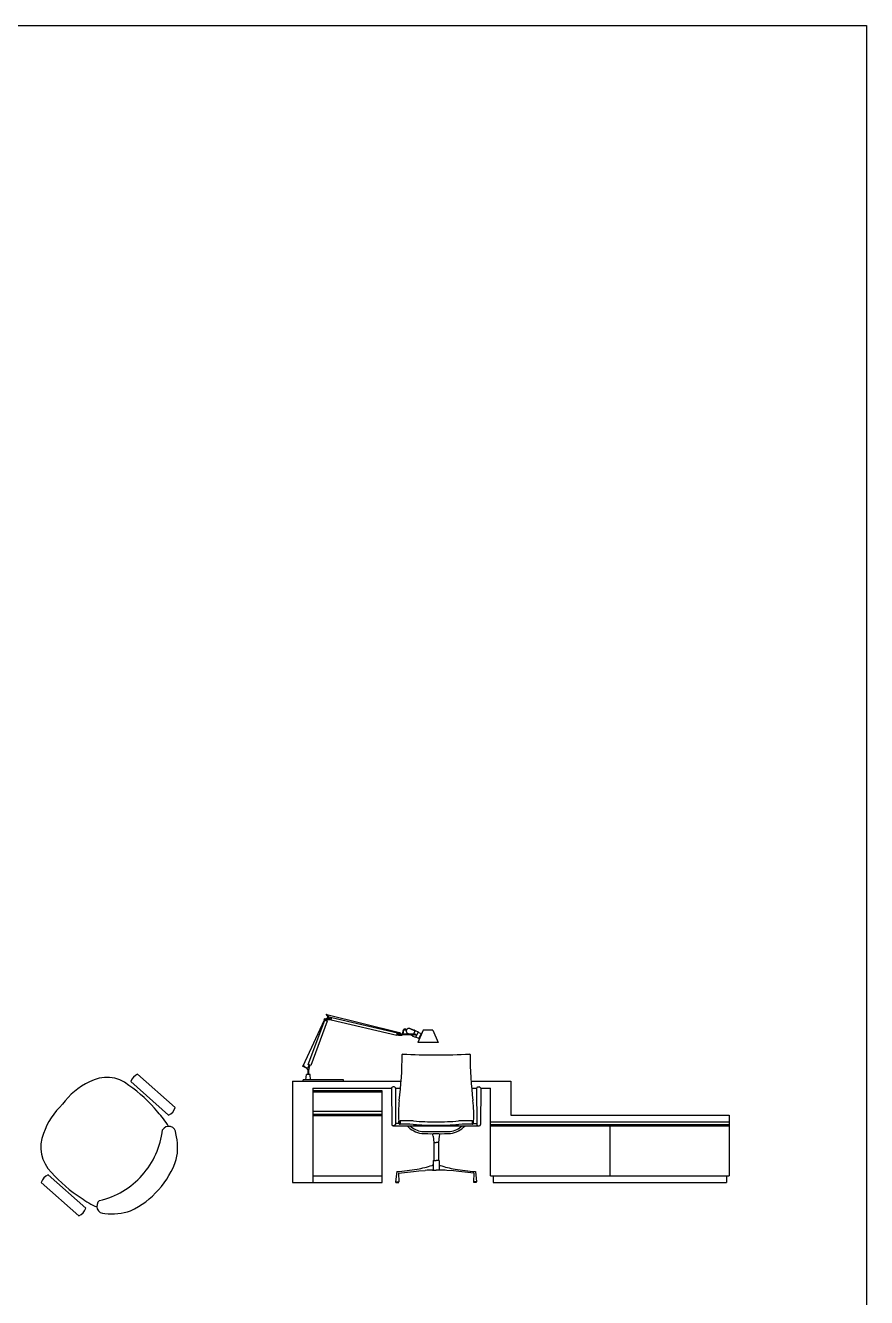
# Model space of a CAD drawing. Header units: millimetres. Extents: x 1147 to 1684, y 1086 to 1492.
# Drawn here: x 1559.8 to 1684.4, y 1274.8 to 1463.2 of the extents above; entities that cross this region are included whole.
import ezdxf

# ---------------------------------------------------------------- set-up
doc = ezdxf.new("R2010")
doc.units = ezdxf.units.MM

# ---------------------------------------------------------------- blocks, each defined once
blk = doc.blocks.new('A$C559C0E9E')
for p, q in [((252.7, 1247.4), (248.8, 1244.3)), ((248.8, 1244.3), (263, 1226.2)), ((267.2, 1229), (252.7, 1247.4)), ((255.2, 1244.2), (792.2, 1110.5)), ((255.6, 1244.7), (256.4, 1244.7)), ((255.6, 1243.6), (255.6, 1244.7)), ((256.4, 1244.7), (256.4, 1242.6)), ((271, 1226.7), (291.2, 1221.7)), ((79.8, 863.2), (236.5, 1205.1)), ((117.2, 873.5), (239.5, 1201.5)), ((258.2, 1194.5), (135.9, 866.5)), ((239.5, 1201.5), (258.2, 1194.5)), ((241.5, 1202.2), (241, 1200.9)), ((246, 1211.7), (262.9, 1222.5)), ((246.1, 1199), (248.8, 1206.4)), ((248.8, 1206.4), (270.9, 1220.5)), ((249.9, 1198.2), (249.7, 1197.7)), ((250.1, 1198.6), (249.9, 1198.2)), ((250.3, 1199.1), (250.1, 1198.6)), ((250.5, 1199.4), (250.3, 1199.1)), ((250.6, 1199.8), (250.5, 1199.4)), ((250.8, 1200.1), (250.6, 1199.8)), ((251, 1200.4), (250.8, 1200.1)), ((251.1, 1200.6), (251, 1200.4)), ((251.3, 1200.8), (251.1, 1200.6)), ((251.4, 1201), (251.3, 1200.8)), ((251.5, 1201.2), (251.4, 1201)), ((251.6, 1201.3), (251.5, 1201.2)), ((251.8, 1201.5), (251.6, 1201.3)), ((251.9, 1201.6), (251.8, 1201.5)), ((252, 1201.8), (251.9, 1201.7)), ((251.9, 1201.7), (251.9, 1201.6)), ((252.1, 1201.9), (252, 1201.8)), ((252.2, 1202.1), (252.1, 1201.9)), ((252.3, 1202.2), (252.2, 1202.1)), ((252.4, 1202.3), (252.3, 1202.2)), ((252.5, 1202.5), (252.4, 1202.3)), ((252.6, 1202.8), (252.5, 1202.7)), ((252.5, 1202.7), (252.5, 1202.5)), ((252.6, 1197), (252.5, 1196.6)), ((252.8, 1203), (252.6, 1202.8)), ((252.8, 1197.4), (252.6, 1197)), ((252.9, 1203.2), (252.8, 1203)), ((253, 1197.7), (252.8, 1197.4)), ((253, 1203.4), (252.9, 1203.2)), ((253.1, 1203.6), (253, 1203.4)), ((253.1, 1198), (253, 1197.7)), ((253.2, 1203.8), (253.1, 1203.6)), ((253.2, 1198.3), (253.1, 1198)), ((253.4, 1204), (253.2, 1203.8)), ((253.4, 1198.6), (253.2, 1198.3)), ((253.5, 1204.2), (253.4, 1204)), ((253.5, 1198.8), (253.4, 1198.6)), ((253.7, 1204.4), (253.5, 1204.2)), ((253.6, 1199), (253.5, 1198.8)), ((253.8, 1199.1), (253.6, 1199)), ((253.8, 1204.6), (253.7, 1204.4)), ((254, 1204.8), (253.8, 1204.6)), ((253.9, 1199.3), (253.8, 1199.1)), ((254, 1199.4), (253.9, 1199.3)), ((254.2, 1205), (254, 1204.8)), ((254.1, 1199.6), (254, 1199.4)), ((254.2, 1199.7), (254.1, 1199.6)), ((254.4, 1205.1), (254.2, 1205)), ((254.3, 1199.8), (254.2, 1199.7)), ((254.4, 1200), (254.3, 1199.8)), ((254.5, 1205.3), (254.4, 1205.1)), ((254.5, 1200.1), (254.4, 1200)), ((254.7, 1205.5), (254.5, 1205.3)), ((254.6, 1200.2), (254.5, 1200.1)), ((254.7, 1200.3), (254.6, 1200.2)), ((254.9, 1205.6), (254.7, 1205.5)), ((254.8, 1200.5), (254.7, 1200.3)), ((254.9, 1200.8), (254.8, 1200.6)), ((254.8, 1200.6), (254.8, 1200.5)), ((255.1, 1205.8), (254.9, 1205.6)), ((255, 1200.9), (254.9, 1200.8)), ((255.1, 1201.1), (255, 1200.9)), ((255.2, 1205.9), (255.1, 1205.8)), ((255.2, 1201.3), (255.1, 1201.1)), ((255.4, 1206), (255.2, 1205.9)), ((255.3, 1201.4), (255.2, 1201.3)), ((255.4, 1201.6), (255.3, 1201.4)), ((255.6, 1206.1), (255.4, 1206)), ((255.5, 1201.8), (255.4, 1201.6)), ((255.6, 1202), (255.5, 1201.8)), ((255.7, 1206.2), (255.6, 1206.1)), ((255.7, 1202.1), (255.6, 1202)), ((255.9, 1206.3), (255.7, 1206.2)), ((255.8, 1202.3), (255.7, 1202.1)), ((255.9, 1202.4), (255.8, 1202.3)), ((256, 1206.3), (255.9, 1206.3)), ((256.1, 1202.6), (255.9, 1202.4)), ((256.1, 1206.4), (256, 1206.3)), ((256.3, 1206.5), (256.1, 1206.4)), ((256.2, 1202.7), (256.1, 1202.6)), ((256.3, 1202.8), (256.2, 1202.7)), ((256.4, 1206.6), (256.3, 1206.5)), ((256.4, 1202.9), (256.3, 1202.8)), ((256.6, 1206.6), (256.4, 1206.6)), ((256.5, 1203), (256.4, 1202.9)), ((256.6, 1203.1), (256.5, 1203)), ((256.7, 1206.7), (256.6, 1206.6)), ((256.7, 1203.2), (256.6, 1203.1)), ((256.8, 1206.8), (256.7, 1206.7)), ((256.9, 1203.3), (256.7, 1203.2)), ((257, 1206.9), (256.8, 1206.8)), ((257, 1203.4), (256.9, 1203.3)), ((257.1, 1207), (257, 1206.9)), ((257.1, 1203.5), (257, 1203.4)), ((257.3, 1207.1), (257.1, 1207)), ((257.2, 1203.5), (257.1, 1203.5)), ((257.4, 1203.6), (257.2, 1203.5)), ((257.4, 1207.2), (257.3, 1207.1)), ((257.6, 1207.3), (257.4, 1207.2)), ((257.5, 1203.7), (257.4, 1203.6)), ((257.6, 1203.7), (257.5, 1203.7)), ((257.8, 1207.4), (257.6, 1207.3)), ((257.7, 1203.8), (257.6, 1203.7)), ((257.9, 1203.9), (257.7, 1203.8)), ((258, 1207.5), (257.8, 1207.4)), ((258, 1203.9), (257.9, 1203.9)), ((258.3, 1207.6), (258, 1207.5)), ((258.1, 1204), (258, 1203.9)), ((258.2, 1204.1), (258.1, 1204)), ((258.4, 1204.1), (258.2, 1204.1)), ((258.5, 1207.7), (258.3, 1207.6)), ((258.5, 1204.2), (258.4, 1204.1)), ((258.8, 1207.8), (258.5, 1207.7)), ((258.6, 1204.3), (258.5, 1204.2)), ((258.7, 1204.4), (258.6, 1204.3)), ((258.9, 1204.5), (258.7, 1204.4)), ((259.1, 1207.9), (258.8, 1207.8)), ((259, 1204.6), (258.9, 1204.5)), ((259.2, 1204.6), (259, 1204.6)), ((259.5, 1207.9), (259.1, 1207.9)), ((259.3, 1204.7), (259.2, 1204.6)), ((259.5, 1204.8), (259.3, 1204.7)), ((259.8, 1208), (259.5, 1207.9)), ((259.7, 1204.9), (259.5, 1204.8)), ((259.9, 1204.9), (259.7, 1204.9)), ((260.2, 1208), (259.8, 1208)), ((260.2, 1205), (259.9, 1204.9)), ((260.6, 1208.1), (260.2, 1208)), ((260.4, 1205), (260.2, 1205)), ((260.7, 1205.1), (260.4, 1205)), ((261, 1208.1), (260.6, 1208.1)), ((261, 1205.1), (260.7, 1205.1)), ((261.4, 1208.2), (261, 1208.1)), ((261.3, 1205.1), (261, 1205.1)), ((261.6, 1205.2), (261.3, 1205.1)), ((261.8, 1208.2), (261.4, 1208.2)), ((261.9, 1205.2), (261.6, 1205.2)), ((262.1, 1208.2), (261.8, 1208.2)), ((262.2, 1205.2), (261.9, 1205.2)), ((262.5, 1208.3), (262.1, 1208.2)), ((262.5, 1205.2), (262.2, 1205.2)), ((262.9, 1208.3), (262.5, 1208.3)), ((262.8, 1205.3), (262.5, 1205.2)), ((263.2, 1205.3), (262.8, 1205.3)), ((263.3, 1208.3), (262.9, 1208.3)), ((263.5, 1205.3), (263.2, 1205.3)), ((263.6, 1208.3), (263.3, 1208.3)), ((263.8, 1205.3), (263.5, 1205.3)), ((264, 1208.3), (263.6, 1208.3)), ((264.2, 1205.3), (263.8, 1205.3)), ((264.4, 1208.4), (264, 1208.3)), ((264.5, 1205.4), (264.2, 1205.3)), ((264.7, 1208.4), (264.4, 1208.4)), ((264.8, 1205.4), (264.5, 1205.4)), ((265, 1208.4), (264.7, 1208.4)), ((265.1, 1205.4), (264.8, 1205.4)), ((265.4, 1208.4), (265, 1208.4)), ((265.5, 1205.4), (265.1, 1205.4)), ((265.7, 1208.4), (265.4, 1208.4)), ((265.8, 1205.4), (265.5, 1205.4)), ((266.1, 1208.4), (265.7, 1208.4)), ((266.1, 1205.4), (265.8, 1205.4)), ((266.4, 1208.4), (266.1, 1208.4)), ((266.4, 1205.4), (266.1, 1205.4)), ((266.7, 1208.4), (266.4, 1208.4)), ((266.8, 1205.4), (266.4, 1205.4)), ((267.1, 1208.4), (266.7, 1208.4)), ((267.1, 1205.4), (266.8, 1205.4)), ((267.4, 1208.4), (267.1, 1208.4)), ((267.5, 1205.4), (267.1, 1205.4)), ((267.8, 1208.4), (267.4, 1208.4)), ((267.8, 1205.4), (267.5, 1205.4)), ((268.2, 1208.4), (267.8, 1208.4)), ((268.2, 1205.4), (267.8, 1205.4)), ((268.6, 1208.4), (268.2, 1208.4)), ((268.6, 1205.4), (268.2, 1205.4)), ((269, 1208.4), (268.6, 1208.4)), ((269, 1205.4), (268.6, 1205.4)), ((269.4, 1208.4), (269, 1208.4)), ((269.4, 1205.4), (269, 1205.4)), ((269.9, 1208.4), (269.4, 1208.4)), ((269.9, 1205.4), (269.4, 1205.4)), ((270.4, 1208.4), (269.9, 1208.4)), ((270.4, 1205.4), (269.9, 1205.4)), ((270.9, 1208.4), (270.4, 1208.4)), ((270.9, 1205.4), (270.4, 1205.4)), ((270.9, 1220.5), (279.7, 1218.4)), ((271.4, 1208.4), (270.9, 1208.4)), ((271.4, 1205.4), (270.9, 1205.4)), ((272, 1208.4), (271.4, 1208.4)), ((272, 1205.4), (271.4, 1205.4)), ((272.5, 1208.4), (272, 1208.4)), ((272.5, 1205.4), (272, 1205.4)), ((273.1, 1208.4), (272.5, 1208.4)), ((273.1, 1205.4), (272.5, 1205.4)), ((273.7, 1208.4), (273.1, 1208.4)), ((273.7, 1205.4), (273.1, 1205.4)), ((274.3, 1208.4), (273.7, 1208.4)), ((274.4, 1205.4), (273.7, 1205.4)), ((275, 1208.4), (274.3, 1208.4)), ((275, 1205.4), (274.4, 1205.4)), ((275.6, 1208.4), (275, 1208.4)), ((275.7, 1205.4), (275, 1205.4)), ((276.3, 1208.4), (275.6, 1208.4)), ((276.4, 1205.4), (275.7, 1205.4)), ((277.1, 1208.5), (276.3, 1208.4)), ((277.2, 1205.5), (276.4, 1205.4)), ((278, 1208.5), (277.1, 1208.5)), ((278.1, 1205.5), (277.2, 1205.5)), ((279.1, 1208.5), (278, 1208.5)), ((279.1, 1205.5), (278.1, 1205.5)), ((280.4, 1208.6), (279.1, 1208.5)), ((280.3, 1205.6), (279.1, 1205.5)), ((281.1, 1224.2), (279.7, 1218.4)), ((290, 1216.9), (279.9, 1219.3)), ((281.7, 1205.7), (280.3, 1205.6)), ((281.9, 1208.7), (280.4, 1208.6)), ((283.4, 1205.8), (281.7, 1205.7)), ((283.7, 1208.8), (281.9, 1208.7)), ((285.3, 1205.9), (283.4, 1205.8)), ((285.8, 1209), (283.7, 1208.8)), ((287.6, 1206.1), (285.3, 1205.9)), ((288.3, 1209.2), (285.8, 1209)), ((286.7, 1202.3), (291.2, 1221.7)), ((773.9, 1089.9), (286.7, 1202.3)), ((291.2, 1221.7), (290, 1216.9)), ((291.2, 1221.7), (778.4, 1109.4)), ((822, 1131), (821.7, 1130.6)), ((822.3, 1131.3), (822, 1131)), ((822.7, 1131.7), (822.3, 1131.3)), ((823, 1132), (822.7, 1131.7)), ((823.4, 1132.4), (823, 1132)), ((823.8, 1132.7), (823.4, 1132.4)), ((824.2, 1133), (823.8, 1132.7)), ((824.6, 1133.3), (824.2, 1133)), ((825, 1133.5), (824.6, 1133.3)), ((825.4, 1133.7), (825, 1133.5)), ((825.7, 1133.9), (825.4, 1133.7)), ((826.1, 1134.1), (825.7, 1133.9)), ((826.2, 1130.7), (825.9, 1130.5)), ((826.5, 1134.3), (826.1, 1134.1)), ((826.5, 1130.9), (826.2, 1130.7)), ((826.9, 1134.4), (826.5, 1134.3)), ((826.8, 1131.1), (826.5, 1130.9)), ((827.1, 1131.2), (826.8, 1131.1)), ((827.2, 1134.5), (826.9, 1134.4)), ((827.3, 1131.3), (827.1, 1131.2)), ((827.6, 1134.6), (827.2, 1134.5)), ((827.6, 1131.5), (827.3, 1131.3)), ((828, 1134.7), (827.6, 1134.6)), ((827.9, 1131.6), (827.6, 1131.5)), ((828.2, 1131.6), (827.9, 1131.6)), ((828.3, 1134.8), (828, 1134.7)), ((828.5, 1131.7), (828.2, 1131.6)), ((828.7, 1134.9), (828.3, 1134.8)), ((828.8, 1131.8), (828.5, 1131.7)), ((829.2, 1135), (828.7, 1134.9)), ((829.2, 1131.9), (828.8, 1131.8)), ((829.6, 1135.1), (829.2, 1135)), ((829.5, 1132), (829.2, 1131.9)), ((829.8, 1132), (829.5, 1132)), ((830.1, 1135.2), (829.6, 1135.1)), ((830.2, 1132.1), (829.8, 1132)), ((830.6, 1135.3), (830.1, 1135.2)), ((830.6, 1132.2), (830.2, 1132.1)), ((831.1, 1135.4), (830.6, 1135.3)), ((831, 1132.3), (830.6, 1132.2)), ((831.5, 1132.4), (831, 1132.3)), ((831.8, 1135.5), (831.1, 1135.4)), ((832, 1132.5), (831.5, 1132.4)), ((832.6, 1135.5), (831.8, 1135.5)), ((832.6, 1132.5), (832, 1132.5)), ((833.5, 1135.5), (832.6, 1135.5)), ((833.4, 1132.4), (832.6, 1132.5)), ((834.2, 1132.3), (833.4, 1132.4)), ((834.5, 1135.3), (833.5, 1135.5)), ((835.2, 1132.2), (834.2, 1132.3)), ((835.8, 1135.1), (834.5, 1135.3)), ((836.3, 1131.9), (835.2, 1132.2)), ((837.2, 1134.8), (835.8, 1135.1)), ((840, 1136.9), (835.9, 1127.8)), ((837.6, 1131.6), (836.3, 1131.9)), ((838.8, 1134.3), (837.2, 1134.8)), ((846.3, 1134.1), (840, 1136.9)), ((870.1, 1139.9), (870.9, 1141.7)), ((870.1, 1139.9), (906.4, 1123.8)), ((870.9, 1141.7), (907.3, 1125.6)), ((775.5, 1110.1), (771, 1090.6)), ((778.4, 1109.4), (773.9, 1089.9)), ((775.1, 1092.4), (774.5, 1092.5)), ((775.7, 1092.2), (775.1, 1092.4)), ((775.8, 1095.3), (775.2, 1095.4)), ((776.2, 1092.1), (775.7, 1092.2)), ((776.4, 1095.2), (775.8, 1095.3)), ((776.7, 1092), (776.2, 1092.1)), ((805.5, 1093.9), (776.3, 1100.6)), ((776.9, 1095), (776.4, 1095.2)), ((777.2, 1091.9), (776.7, 1092)), ((777.4, 1094.9), (776.9, 1095)), ((777.6, 1091.8), (777.2, 1091.9)), ((777.9, 1094.8), (777.4, 1094.9)), ((785.5, 1103.6), (777.5, 1105.4)), ((778.1, 1091.7), (777.6, 1091.8)), ((778.3, 1094.7), (777.9, 1094.8)), ((778.4, 1091.6), (778.1, 1091.7)), ((778.7, 1094.6), (778.3, 1094.7)), ((778.8, 1091.5), (778.4, 1091.6)), ((779.1, 1094.5), (778.7, 1094.6)), ((779.2, 1091.4), (778.8, 1091.5)), ((779.4, 1094.4), (779.1, 1094.5)), ((779.5, 1091.4), (779.2, 1091.4)), ((779.8, 1094.4), (779.4, 1094.4)), ((779.9, 1091.3), (779.5, 1091.4)), ((780.1, 1094.3), (779.8, 1094.4)), ((780.2, 1091.2), (779.9, 1091.3)), ((780.5, 1094.3), (780.1, 1094.3)), ((780.6, 1091.2), (780.2, 1091.2)), ((780.8, 1094.2), (780.5, 1094.3)), ((780.9, 1091.1), (780.6, 1091.2)), ((781.1, 1094.2), (780.8, 1094.2)), ((781.2, 1091.1), (780.9, 1091.1)), ((781.5, 1094.1), (781.1, 1094.2)), ((781.5, 1091), (781.2, 1091.1)), ((781.8, 1094.1), (781.5, 1094.1)), ((781.9, 1091), (781.5, 1091)), ((782.1, 1094), (781.8, 1094.1)), ((782.2, 1090.9), (781.9, 1091)), ((782.4, 1093.9), (782.1, 1094)), ((782.5, 1090.9), (782.2, 1090.9)), ((782.8, 1093.9), (782.4, 1093.9)), ((782.8, 1090.8), (782.5, 1090.9)), ((783.1, 1093.8), (782.8, 1093.9)), ((783.1, 1090.7), (782.8, 1090.8)), ((783.4, 1093.8), (783.1, 1093.8)), ((783.5, 1090.7), (783.1, 1090.7)), ((783.8, 1093.7), (783.4, 1093.8)), ((783.8, 1090.6), (783.5, 1090.7)), ((784.1, 1093.6), (783.8, 1093.7)), ((784.1, 1090.5), (783.8, 1090.6)), ((784.5, 1093.5), (784.1, 1093.6)), ((784.4, 1090.4), (784.1, 1090.5)), ((784.7, 1090.3), (784.4, 1090.4)), ((784.8, 1093.4), (784.5, 1093.5)), ((785, 1090.2), (784.7, 1090.3)), ((785.1, 1093.3), (784.8, 1093.4)), ((785.3, 1090.2), (785, 1090.2)), ((785.4, 1093.2), (785.1, 1093.3)), ((785.6, 1090.1), (785.3, 1090.2)), ((785.8, 1093.2), (785.4, 1093.2)), ((785.9, 1090), (785.6, 1090.1)), ((786.1, 1093.1), (785.8, 1093.2)), ((786.2, 1089.9), (785.9, 1090)), ((786.4, 1093), (786.1, 1093.1)), ((786.5, 1089.8), (786.2, 1089.9)), ((786.7, 1092.9), (786.4, 1093)), ((786.8, 1089.8), (786.5, 1089.8)), ((786.9, 1092.8), (786.7, 1092.9)), ((787.1, 1089.7), (786.8, 1089.8)), ((787.2, 1092.8), (786.9, 1092.8)), ((787.4, 1089.6), (787.1, 1089.7)), ((787.5, 1092.7), (787.2, 1092.8)), ((787.7, 1089.5), (787.4, 1089.6)), ((787.7, 1092.6), (787.5, 1092.7)), ((788, 1092.5), (787.7, 1092.6)), ((788, 1089.5), (787.7, 1089.5)), ((788.3, 1092.5), (788, 1092.5)), ((788.3, 1089.4), (788, 1089.5)), ((788.6, 1092.4), (788.3, 1092.5)), ((788.6, 1089.4), (788.3, 1089.4)), ((788.9, 1092.4), (788.6, 1092.4)), ((789, 1089.3), (788.6, 1089.4)), ((789.2, 1092.3), (788.9, 1092.4)), ((789.4, 1089.3), (789, 1089.3)), ((789.5, 1092.3), (789.2, 1092.3)), ((789.7, 1089.2), (789.4, 1089.3)), ((789.8, 1092.2), (789.5, 1092.3)), ((790.2, 1089.2), (789.7, 1089.2)), ((790.2, 1092.2), (789.8, 1092.2)), ((790.6, 1092.1), (790.2, 1092.2)), ((790.6, 1089.1), (790.2, 1089.2)), ((791, 1092.1), (790.6, 1092.1)), ((791, 1089.1), (790.6, 1089.1)), ((791.4, 1092.1), (791, 1092.1)), ((791.5, 1089), (791, 1089.1)), ((791.8, 1092), (791.4, 1092.1)), ((791.9, 1089), (791.5, 1089)), ((792.3, 1092), (791.8, 1092)), ((792.4, 1089), (791.9, 1089)), ((792.7, 1091.9), (792.3, 1092)), ((792.9, 1088.9), (792.4, 1089)), ((793.2, 1091.9), (792.7, 1091.9)), ((793.5, 1088.9), (792.9, 1088.9)), ((793.7, 1091.9), (793.2, 1091.9)), ((794, 1088.8), (793.5, 1088.9)), ((794.2, 1091.8), (793.7, 1091.9)), ((794.6, 1088.8), (794, 1088.8)), ((794.8, 1091.8), (794.2, 1091.8)), ((795.2, 1088.7), (794.6, 1088.8)), ((795.3, 1091.7), (794.8, 1091.8)), ((795.8, 1088.7), (795.2, 1088.7)), ((795.8, 1091.7), (795.3, 1091.7)), ((796.3, 1091.6), (795.8, 1091.7)), ((796.5, 1088.7), (795.8, 1088.7)), ((796.8, 1091.6), (796.3, 1091.6)), ((797.3, 1088.6), (796.5, 1088.7)), ((797.3, 1091.6), (796.8, 1091.6)), ((797.8, 1091.5), (797.3, 1091.6)), ((798.1, 1088.6), (797.3, 1088.6)), ((798.3, 1091.5), (797.8, 1091.5)), ((805.3, 1099.1), (798.1, 1100.7)), ((798.9, 1088.5), (798.1, 1088.6)), ((798.7, 1091.5), (798.3, 1091.5)), ((799.1, 1091.5), (798.7, 1091.5)), ((799.9, 1088.5), (798.9, 1088.5)), ((799.5, 1091.5), (799.1, 1091.5)), ((799.9, 1091.4), (799.5, 1091.5)), ((800.3, 1091.4), (799.9, 1091.4)), ((800.9, 1088.5), (799.9, 1088.5)), ((800.7, 1091.4), (800.3, 1091.4)), ((801.1, 1091.4), (800.7, 1091.4)), ((802, 1088.5), (800.9, 1088.5)), ((801.5, 1091.4), (801.1, 1091.4)), ((802, 1091.4), (801.5, 1091.4)), ((802.5, 1091.4), (802, 1091.4)), ((803.2, 1088.6), (802, 1088.5)), ((803, 1091.4), (802.5, 1091.4)), ((803.6, 1091.5), (803, 1091.4)), ((804.5, 1088.8), (803.2, 1088.6)), ((804.2, 1091.5), (803.6, 1091.5)), ((804.9, 1091.6), (804.2, 1091.5)), ((805.8, 1089.1), (804.5, 1088.8)), ((805.5, 1091.7), (804.9, 1091.6)), ((903.4, 1099.1), (805.3, 1099.1)), ((903.4, 1093.9), (805.3, 1093.9)), ((806.3, 1092), (805.5, 1091.7)), ((807.3, 1089.6), (805.8, 1089.1)), ((807.1, 1092.3), (806.3, 1092)), ((807.9, 1092.7), (807.1, 1092.3)), ((808.9, 1090.3), (807.3, 1089.6)), ((808.7, 1093.2), (807.9, 1092.7)), ((809.6, 1093.9), (808.7, 1093.2)), ((810.6, 1091.2), (808.9, 1090.3)), ((812.4, 1092.4), (810.6, 1091.2)), ((812.4, 1099.8), (811.9, 1099.1)), ((812.9, 1100.5), (812.4, 1099.8)), ((814.3, 1093.9), (812.4, 1092.4)), ((813.3, 1101.2), (812.9, 1100.5)), ((813.6, 1101.8), (813.3, 1101.2)), ((814, 1102.4), (813.6, 1101.8)), ((814.3, 1103), (814, 1102.4)), ((814.5, 1103.5), (814.3, 1103)), ((814.7, 1104), (814.5, 1103.5)), ((814.9, 1104.6), (814.7, 1104)), ((815.1, 1105), (814.9, 1104.6)), ((815.2, 1105.5), (815.1, 1105)), ((815.4, 1106), (815.2, 1105.5)), ((815.5, 1106.5), (815.4, 1106)), ((815.6, 1107.4), (815.5, 1106.9)), ((815.5, 1106.9), (815.5, 1106.5)), ((815.8, 1099.4), (815.5, 1099.1)), ((815.7, 1107.8), (815.6, 1107.4)), ((815.8, 1109.2), (815.7, 1108.7)), ((815.7, 1108.7), (815.7, 1108.3)), ((815.7, 1108.3), (815.7, 1107.8)), ((815.9, 1110.4), (815.8, 1110)), ((815.8, 1110), (815.8, 1109.6)), ((815.8, 1109.6), (815.8, 1109.2)), ((816, 1099.8), (815.8, 1099.4)), ((816, 1111.3), (815.9, 1110.9)), ((815.9, 1110.9), (815.9, 1110.4)), ((816.1, 1112.2), (816, 1111.7)), ((816, 1111.7), (816, 1111.3)), ((816.3, 1100.3), (816, 1099.8)), ((816.2, 1113.6), (816.1, 1113.1)), ((816.1, 1113.1), (816.1, 1112.6)), ((816.1, 1112.6), (816.1, 1112.2)), ((816.3, 1114.7), (816.2, 1114.1)), ((816.2, 1114.1), (816.2, 1113.6)), ((816.4, 1115.9), (816.3, 1115.3)), ((816.3, 1115.3), (816.3, 1114.7)), ((816.5, 1100.8), (816.3, 1100.3)), ((816.5, 1117.1), (816.4, 1116.5)), ((816.4, 1116.5), (816.4, 1115.9)), ((816.6, 1118.3), (816.5, 1117.7)), ((816.5, 1117.7), (816.5, 1117.1)), ((816.8, 1101.3), (816.5, 1100.8)), ((816.7, 1119.5), (816.6, 1118.9)), ((816.6, 1118.9), (816.6, 1118.3)), ((816.8, 1120.6), (816.7, 1120)), ((816.7, 1120), (816.7, 1119.5)), ((816.9, 1121.1), (816.8, 1120.6)), ((817, 1101.8), (816.8, 1101.3)), ((817, 1122), (816.9, 1121.5)), ((816.9, 1121.5), (816.9, 1121.1)), ((817.1, 1122.4), (817, 1122)), ((817.3, 1102.4), (817, 1101.8)), ((817.2, 1122.8), (817.1, 1122.4)), ((817.3, 1123.2), (817.2, 1122.8)), ((817.4, 1123.6), (817.3, 1123.2)), ((817.5, 1103), (817.3, 1102.4)), ((817.5, 1123.9), (817.4, 1123.6)), ((817.6, 1124.2), (817.5, 1123.9)), ((817.8, 1103.6), (817.5, 1103)), ((817.7, 1124.5), (817.6, 1124.2)), ((817.9, 1124.8), (817.7, 1124.5)), ((818, 1104.1), (817.8, 1103.6)), ((818.1, 1125.1), (817.9, 1124.8)), ((818.1, 1104.7), (818, 1104.1)), ((818.2, 1125.4), (818.1, 1125.1)), ((818.3, 1105.3), (818.1, 1104.7)), ((818.4, 1125.7), (818.2, 1125.4)), ((818.4, 1105.8), (818.3, 1105.3)), ((818.6, 1126), (818.4, 1125.7)), ((818.5, 1106.3), (818.4, 1105.8)), ((818.6, 1106.8), (818.5, 1106.3)), ((818.8, 1126.3), (818.6, 1126)), ((818.7, 1107.8), (818.6, 1107.3)), ((818.6, 1107.3), (818.6, 1106.8)), ((818.8, 1108.8), (818.7, 1108.3)), ((818.7, 1108.3), (818.7, 1107.8)), ((819, 1126.6), (818.8, 1126.3)), ((818.9, 1110.1), (818.8, 1109.7)), ((818.8, 1109.7), (818.8, 1109.2)), ((818.8, 1109.2), (818.8, 1108.8)), ((819, 1111), (818.9, 1110.6)), ((818.9, 1110.6), (818.9, 1110.1)), ((819.2, 1126.9), (819, 1126.6)), ((819.1, 1112.4), (819, 1111.9)), ((819, 1111.9), (819, 1111.4)), ((819, 1111.4), (819, 1111)), ((819.2, 1113.3), (819.1, 1112.8)), ((819.1, 1112.8), (819.1, 1112.4)), ((819.4, 1127.2), (819.2, 1126.9)), ((819.3, 1114.4), (819.2, 1113.9)), ((819.2, 1113.9), (819.2, 1113.3)), ((819.4, 1115.6), (819.3, 1115)), ((819.3, 1115), (819.3, 1114.4)), ((819.6, 1127.5), (819.4, 1127.2)), ((819.5, 1116.7), (819.4, 1116.2)), ((819.4, 1116.2), (819.4, 1115.6)), ((819.6, 1117.9), (819.5, 1117.3)), ((819.5, 1117.3), (819.5, 1116.7)), ((819.8, 1127.9), (819.6, 1127.5)), ((819.7, 1119), (819.6, 1118.5)), ((819.6, 1118.5), (819.6, 1117.9)), ((819.8, 1120), (819.7, 1119.5)), ((819.7, 1119.5), (819.7, 1119)), ((820, 1128.2), (819.8, 1127.9)), ((819.9, 1120.9), (819.8, 1120.4)), ((819.8, 1120.4), (819.8, 1120)), ((820, 1121.6), (819.9, 1121.2)), ((819.9, 1121.2), (819.9, 1120.9)), ((820.3, 1128.6), (820, 1128.2)), ((820.1, 1121.9), (820, 1121.6)), ((820.2, 1122.5), (820.1, 1122.2)), ((820.1, 1122.2), (820.1, 1121.9)), ((820.3, 1122.8), (820.2, 1122.5)), ((820.5, 1129), (820.3, 1128.6)), ((820.4, 1123), (820.3, 1122.8)), ((820.5, 1123.3), (820.4, 1123)), ((820.8, 1129.4), (820.5, 1129)), ((820.6, 1123.5), (820.5, 1123.3)), ((820.8, 1123.8), (820.6, 1123.5)), ((821.1, 1129.8), (820.8, 1129.4)), ((820.9, 1124), (820.8, 1123.8)), ((821.1, 1124.2), (820.9, 1124)), ((821.4, 1130.2), (821.1, 1129.8)), ((821.2, 1124.5), (821.1, 1124.2)), ((821.4, 1124.7), (821.2, 1124.5)), ((821.7, 1130.6), (821.4, 1130.2)), ((821.5, 1125), (821.4, 1124.7)), ((821.7, 1125.2), (821.5, 1125)), ((821.9, 1125.5), (821.7, 1125.2)), ((822.1, 1125.8), (821.9, 1125.5)), ((822.3, 1126.1), (822.1, 1125.8)), ((822.5, 1126.5), (822.3, 1126.1)), ((822.7, 1126.8), (822.5, 1126.5)), ((822.9, 1127.2), (822.7, 1126.8)), ((823.2, 1127.5), (822.9, 1127.2)), ((823.4, 1127.9), (823.2, 1127.5)), ((823.6, 1128.2), (823.4, 1127.9)), ((823.9, 1128.5), (823.6, 1128.2)), ((824.1, 1128.9), (823.9, 1128.5)), ((824.4, 1129.2), (824.1, 1128.9)), ((824.7, 1129.5), (824.4, 1129.2)), ((825, 1129.8), (824.7, 1129.5)), ((825.3, 1130), (825, 1129.8)), ((825.6, 1130.3), (825.3, 1130)), ((825.9, 1130.5), (825.6, 1130.3)), ((842.3, 1124.9), (835.9, 1127.8)), ((890.2, 1087.2), (853.9, 1103.4)), ((907.7, 1126.5), (889, 1084.5)), ((911.8, 1074.3), (889, 1084.5)), ((907.7, 1126.5), (930.5, 1116.4)), ((930.5, 1116.4), (911.8, 1074.3)), ((936.1, 1066.8), (913, 1077.1)), ((968.8, 1128.1), (928.8, 1038.1)), ((1078.8, 1038.1), (928.8, 1038.1)), ((929.3, 1113.6), (952.4, 1103.4)), ((952.4, 1103.4), (936.1, 1066.8)), ((940.7, 1064.8), (936.1, 1066.8)), ((956.9, 1101.3), (952.4, 1103.4)), ((1038.8, 1128.1), (968.8, 1128.1)), ((1038.8, 1128.1), (1078.8, 1038.1)), ((75, 861.3), (76.7, 864.8)), ((109.5, 843.7), (75, 861.3)), ((76.7, 864.8), (111.3, 847.2)), ((79.8, 863.2), (86.1, 863.2)), ((86.1, 863.2), (86.1, 860)), ((117, 849.4), (124.7, 870.7)), ((135.9, 866.5), (117.2, 873.5)), ((124.1, 857.4), (120.4, 858.7)), ((128.4, 869.3), (120.7, 848)), ((124.7, 870.7), (128.4, 869.3)), ((378.8, 760), (78.8, 760)), ((78.8, 750), (78.8, 760)), ((98.9, 760), (102.9, 800)), ((129.9, 800), (102.9, 800)), ((113.4, 836.1), (113.4, 800)), ((119.4, 836.1), (119.4, 800)), ((133.9, 760), (129.9, 800)), ((378.8, 750), (378.8, 760)), ((0, 750), (804.8, 750)), ((0, 750), (0, 0)), ((150, 700), (733.7, 700)), ((150, 700), (150, 0)), ((665.1, 680), (150, 680)), ((665.1, 670), (150, 670)), ((665.1, 0), (665.1, 680)), ((733.5, 697.9), (735, 430.1)), ((753.7, 708), (743.5, 708)), ((763.7, 697.9), (762, 430.1)), ((763.5, 700), (800.8, 700)), ((1322.7, 750), (1617.5, 750)), ((1326.7, 700), (1363.9, 700)), ((1363.7, 697.9), (1365.4, 430.1)), ((1373.7, 708), (1383.9, 708)), ((1393.9, 697.9), (1392.5, 430.1)), ((1393.7, 700), (1467.5, 700)), ((1467.5, 50), (1467.5, 700)), ((1617.5, 750), (1617.5, 500)), ((665.1, 525), (150, 525)), ((665.1, 505), (150, 505)), ((665.1, 495), (150, 495)), ((1617.5, 500), (3235, 500)), ((3235, 500), (3235, 430)), ((752, 420.2), (745, 420.2)), ((745, 420.2), (1379.6, 420.2)), ((787.4, 437.2), (762.1, 437.2)), ((793.9, 453.3), (793.9, 434.2)), ((793.9, 453.3), (796.6, 453.3)), ((793.9, 434.2), (796.6, 434.2)), ((796.6, 457.6), (796.6, 432.3)), ((1330.9, 457.6), (1330.9, 432.3)), ((1333.6, 453.3), (1330.9, 453.3)), ((1333.6, 434.2), (1330.9, 434.2)), ((1333.6, 453.3), (1333.6, 434.2)), ((1340.1, 437.2), (1365.4, 437.2)), ((1375.4, 420.2), (1382.5, 420.2)), ((1467.5, 450), (3235, 450)), ((1467.5, 430), (3235, 430)), ((1467.5, 420), (3235, 420)), ((2351.3, 430), (2351.3, 50)), ((3235, 430), (3235, 50)), ((1041.6, 343.7), (1045.8, 297.5)), ((1045.8, 297.5), (1063.7, 297.5)), ((1045.8, 297.5), (1045.8, 164.4)), ((1081.7, 297.5), (1063.7, 297.5)), ((1085.9, 343.7), (1081.7, 297.5)), ((1081.7, 297.5), (1081.7, 164.4)), ((1040.8, 164.4), (1063.7, 164.4)), ((1040.8, 164.4), (1040.8, 91.8)), ((1086.7, 164.4), (1063.7, 164.4)), ((1086.7, 164.4), (1086.7, 91.8)), ((0, 0), (150, 0)), ((150, 50), (665.1, 50)), ((150, 0), (665.1, 0)), ((772.2, 81.4), (764.2, 4.1)), ((764.2, 4.1), (787.3, 4.1)), ((766.1, 2.7), (764.6, 4.1)), ((764.6, 0), (766.1, 2.7)), ((764.6, 0), (786.8, 0)), ((784.8, 70.6), (895.8, 81.8)), ((784.8, 70.6), (787.3, 4.1)), ((785.4, 2.7), (786.8, 4.1)), ((786.8, 0), (785.4, 2.7)), ((895.8, 81.8), (935.5, 85.5)), ((935.5, 85.5), (983.4, 89.6)), ((1037.4, 91.9), (1038.7, 92)), ((1038.7, 91.8), (1063.7, 91.8)), ((1088.7, 91.8), (1063.7, 91.8)), ((1090.1, 91.9), (1088.7, 92)), ((1191.9, 85.5), (1144, 89.6)), ((1231.7, 81.8), (1191.9, 85.5)), ((1342.7, 70.6), (1231.7, 81.8)), ((1342.7, 70.6), (1340.2, 4.1)), ((1363.2, 4.1), (1340.2, 4.1)), ((1342.1, 2.7), (1340.6, 4.1)), ((1340.6, 0), (1342.1, 2.7)), ((1362.8, 0), (1340.6, 0)), ((1355.2, 81.4), (1363.2, 4.1)), ((1361.4, 2.7), (1362.8, 4.1)), ((1362.8, 0), (1361.4, 2.7)), ((1467.5, 50), (3235, 50)), ((1487.5, 50), (1487.5, 0)), ((1487.5, 0), (3215, 0)), ((3215, 50), (3215, 0))]:
    blk.add_line(p, q)
for centre, radius in [((253.1, 1243.3), 1.24), ((267.2, 1224.3), 4.67), ((241.5, 1208), 5.81), ((792.2, 1103.8), 6.67), ((792.2, 1103.8), 4.67), ((907.7, 1096.5), 5), ((78.5, 861.7), 1.12), ((116.4, 842.4), 7)]:
    blk.add_circle(centre, radius)
for centre, radius, start, end in [((862, 1121.6), 20, 66.03751, 246.03751), ((901.5, 1170.2), 38.6, 251.2226, 272.98487), ((898.1, 1129.7), 5.76, 335.7635, 20.04724), ((805.3, 1096.5), 2.6, 90, 270), ((-2237.3, 968.8), 3050, 353.17913, 359.60648), ((817.6, 947.5), 5, 90, 176.69461), ((993.8, 4094.6), 3148.5, 266.75178, 271.27252), ((1133.7, 4094.6), 3148.5, 268.72748, 273.24822), ((1309.9, 947.5), 5, 3.30539, 90), ((4364.8, 968.8), 3050, 180.39352, 186.82087), ((743.5, 698), 10, 90, 180.31683), ((753.7, 698), 10, 359.63671, 90), ((1373.7, 698), 10, 90, 180.36329), ((1383.9, 698), 10, 359.68317, 90), ((1491.5, 509.4), 707.1, 172.10022, 184.49512), ((636, 509.4), 707.1, 355.50488, 7.89978), ((745, 430.2), 10, 180.31683, 270), ((752, 430.2), 10, 270, 359.63671), ((1347.7, 451.2), 561.2, 179.72262, 181.14036), ((795.3, 440.9), 8.67, 185.28069, 278.79335), ((798.5, 441.6), 9.47, 189.9818, 258.45156), ((830.7, -530.6), 988.8, 86.31317, 91.97739), ((830.7, -556), 988.8, 86.31317, 91.97739), ((982.6, 540.9), 179.9, 222.12774, 261.88718), ((982.6, 540.9), 164.9, 227.0375, 261.62925), ((1033.8, 2005), 1554.8, 264.9558, 271.08538), ((1033.8, 1979.6), 1554.8, 264.9558, 271.08538), ((971, 694.8), 317.3, 267.74866, 271.88198), ((1024.7, 1629.6), 1252.7, 268.02194, 271.76427), ((1093.6, 2005), 1554.8, 268.91462, 275.0442), ((1093.6, 1979.6), 1554.8, 268.91462, 275.0442), ((1102.8, 1629.6), 1252.7, 268.23573, 271.97806), ((1156.4, 694.8), 317.3, 268.11802, 272.25134), ((1144.9, 540.9), 164.9, 278.37075, 312.9625), ((1144.9, 540.9), 179.9, 278.11282, 317.87226), ((1296.8, -530.6), 988.8, 88.02261, 93.68683), ((1296.8, -556), 988.8, 88.02261, 93.68683), ((1332.2, 440.9), 8.67, 261.20665, 354.71931), ((1329, 441.6), 9.47, 281.54844, 350.0182), ((779.8, 451.2), 561.2, 358.85964, 0.27738), ((1375.4, 430.2), 10, 180.36329, 270), ((1382.5, 430.2), 10, 270, 359.68317), ((971, 694.8), 332.3, 267.61183, 271.79407), ((1024.7, 1629.6), 1267.7, 268.04458, 271.76427), ((983.3, 336.5), 58.7, 7.0007, 25.65676), ((1102.8, 1629.6), 1267.7, 268.23573, 271.95542), ((1144.2, 336.5), 58.7, 154.34324, 172.9993), ((1156.4, 694.8), 332.3, 268.20593, 272.38817), ((700.5, 1299.6), 1220.3, 273.37134, 280.53914), ((812.9, 793.9), 702.9, 279.06931, 288.37905), ((1021.6, 147.7), 24.4, 301.82826, 321.71441), ((1105.8, 147.7), 24.4, 218.28559, 238.17174), ((1314.6, 793.9), 702.9, 251.62095, 260.93069), ((1427, 1299.6), 1220.3, 259.46086, 266.62866), ((1046.3, -796.6), 888.4, 90.35459, 94.0574), ((1081.2, -796.6), 888.4, 85.9426, 89.64541)]:
    blk.add_arc(centre, radius, start, end)
blk = doc.blocks.new('A$C78877629')
at = {"ltscale": 0.5}
for p, q in [((217.52, 53.48), (198.92, 70.03)), ((195.59, 66.29), (214.19, 49.74)), ((154.67, 20.29), (173.28, 3.74)), ((169.95, 0), (151.34, 16.55))]:
    blk.add_line(p, q, dxfattribs=at)
for centre, radius, start, end in [((201.56, 64.33), 6.29, 114.87334, 161.81907), ((189.3, 35.68), 33.6, 115.02987, 144.72684), ((183.63, 51.15), 17.24, 50.46377, 119.72216), ((155.94, 8.16), 68.28, 39.16201, 55.51497), ((184.34, 30.1), 33.6, 131.96557, 161.66254), ((180.87, 24.8), 38.55, 30.23371, 43.39463), ((211.54, 55.45), 6.29, 294.87334, 341.81907), ((214.24, 40.66), 3.55, 0.09847, 148.97391), ((168.31, 33.93), 17.24, 156.97024, 226.22863), ((170.96, 47.07), 40.5, 318.20875, 353.50119), ((191.77, 33.84), 26.91, 347.13214, 14.69759), ((177.82, 41.28), 42.36, 317.96141, 341.51846), ((157.32, 14.59), 6.29, 114.87334, 161.81907), ((207.78, 66.44), 68.28, 221.17743, 237.53039), ((170.89, 46.99), 40.5, 283.19121, 318.48365), ((177.44, 40.85), 42.36, 295.17394, 318.73099), ((194.16, 39.74), 38.55, 233.29777, 246.4587), ((182.3, 4.75), 3.55, 127.71849, 276.59393), ((167.3, 5.71), 6.29, 294.87334, 341.81907), ((186.45, 27.87), 26.91, 261.99481, 289.56026)]:
    blk.add_arc(centre, radius, start, end, dxfattribs=at)

msp = doc.modelspace()

# ---------------------------------------------------------------- linework, layer by layer
msp.add_lwpolyline([(1146.95, 1463.24), (1684.37, 1463.24), (1684.37, 1085.78), (1146.95, 1085.78)], close=True)

# ---------------------------------------------------------------- block references
for name, p, xscale, yscale, zscale in [('A$C78877629', (1516.73, 1286.91), 0.3, 0.3, 0.3), ('A$C559C0E9E', (1599.34, 1291.85), 0.02, 0.02, 0.02)]:
    msp.add_blockref(name, p, dxfattribs=dict(xscale=xscale, yscale=yscale, zscale=zscale))

doc.saveas('drawing.dxf')
